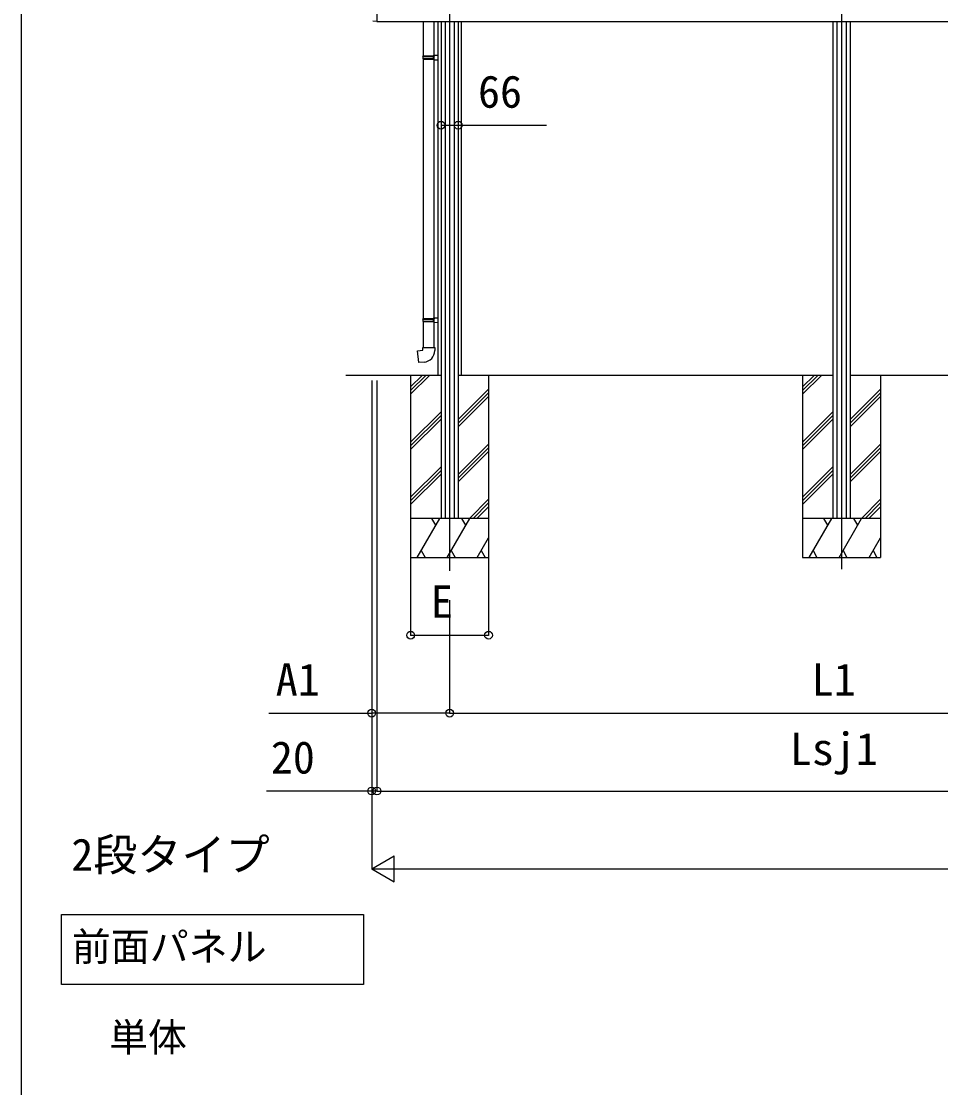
# Model space of a CAD drawing. Units: millimetres, scale not verified. Extents: x -8750 to 8750, y -13001 to 12944.
# Drawn here: x -8750 to -5208, y -383 to 3723 of the extents above; entities that cross this region are included whole.
import ezdxf
from ezdxf.enums import TextEntityAlignment as Align

# ---------------------------------------------------------------- set-up
doc = ezdxf.new("R2010")
doc.units = ezdxf.units.MM
doc.header["$LTSCALE"] = 70
for name, color, linetype in [('0-2_USER1', 3, 'Continuous'), ('0-3_YKK_12', 2, 'Continuous'), ('0-4_YKK_13', 4, 'Continuous'), ('0-5_YKK_A1', 4, 'Continuous'), ('0-6_YKK_D', 6, 'Continuous'), ('0-7_YKK_ZWAK', 7, 'Continuous')]:
    doc.layers.add(name, color=color, linetype=linetype)
doc.styles.add('ＭＳ ゴシック', font='')
doc.styles.get('ＭＳ ゴシック').set_extended_font_data('MS Gothic')

msp = doc.modelspace()

# ---------------------------------------------------------------- linework, layer by layer
at = {"layer": '0-2_USER1'}
msp.add_lwpolyline([(-8595.34, 283.71), (-7431.6, 283.71), (-7431.6, 14.42), (-8595.34, 14.42)], close=True, dxfattribs=at)
at = {"layer": '0-3_YKK_12'}
for p, q in [((-7100, 4952.47), (-7100, 1708.9)), ((-7100, 4627.61), (-7100, 1606.53)), ((-5590, 4627.61), (-5590, 1613.5))]:
    msp.add_line(p, q, dxfattribs=at)
at = {"layer": '0-4_YKK_13'}
for p, q in [((-7380, 3722.4), (-7395.29, 3723.2)), ((-7201.2, 3722.9), (-7201.2, 3589.7)), ((-7159.2, 3592.26), (-7159.2, 3722.9)), ((-7203.2, 3587.7), (-7202.2, 3589.7)), ((-7203.2, 3587.7), (-7159.2, 3587.7)), ((-7203.2, 3587.7), (-7203.2, 3579.7)), ((-7203.2, 3579.7), (-7159.2, 3579.7)), ((-7203.2, 3579.7), (-7202.2, 3577.7)), ((-7202.2, 3589.7), (-7159.2, 3589.7)), ((-7202.2, 3577.7), (-7159.2, 3577.7)), ((-7201.2, 3577.7), (-7201.2, 2578.47)), ((-7163.68, 3587.7), (-7164.11, 3589.7)), ((-7161.2, 3592.2), (-7145.2, 3592.67)), ((-7161.2, 3590.2), (-7161.2, 3592.2)), ((-7161.2, 3590.2), (-7159.2, 3590.2)), ((-7161.2, 3575.2), (-7161.2, 3577.2)), ((-7161.2, 3575.2), (-7145.2, 3574.73)), ((-7159.2, 3589.7), (-7159.2, 3589.15)), ((-7159.2, 2581.03), (-7159.2, 3575.14)), ((-7145.2, 3592.67), (-7145.2, 3574.73)), ((-7203.2, 2576.47), (-7202.2, 2578.47)), ((-7203.2, 2576.47), (-7159.2, 2576.47)), ((-7203.2, 2576.47), (-7203.2, 2568.47)), ((-7203.2, 2568.47), (-7159.2, 2568.47)), ((-7203.2, 2568.47), (-7202.2, 2566.47)), ((-7202.2, 2578.47), (-7159.2, 2578.47)), ((-7202.2, 2566.47), (-7159.2, 2566.47)), ((-7201.2, 2566.47), (-7201.2, 2466.47)), ((-7163.68, 2576.47), (-7164.11, 2578.47)), ((-7161.2, 2580.97), (-7145.2, 2581.44)), ((-7161.2, 2578.97), (-7161.2, 2580.97)), ((-7161.2, 2578.97), (-7159.2, 2578.97)), ((-7161.2, 2563.97), (-7161.2, 2565.97)), ((-7161.2, 2563.97), (-7145.2, 2563.5)), ((-7159.2, 2578.47), (-7159.2, 2577.92)), ((-7159.2, 2466.47), (-7159.2, 2563.91)), ((-7145.2, 2581.44), (-7145.2, 2563.5)), ((-7203.2, 2466.47), (-7157.2, 2466.47)), ((-7203.2, 2456.47), (-7203.2, 2466.47)), ((-7157.2, 2466.47), (-7157.2, 2455.55))]:
    msp.add_line(p, q, dxfattribs=at)
for points in [[(-7163.68, 3587.7), (-7163.68, 3579.7), (-7164.11, 3577.7)], [(-7161.2, 3577.2), (-7159.2, 3577.2), (-7159.2, 3590.2)], [(-7163.68, 2576.47), (-7163.68, 2568.47), (-7164.11, 2566.47)], [(-7161.2, 2565.97), (-7159.2, 2565.97), (-7159.2, 2578.97)], [(-7198.28, 2410.72), (-7219.11, 2408.9), (-7223.12, 2454.72), (-7203.2, 2456.47)]]:
    msp.add_lwpolyline(points, dxfattribs=at)
msp.add_arc((-7202.2, 2455.55), 45, 275, 0, dxfattribs=at)
at = {"layer": '0-5_YKK_A1'}
for p, q in [((-7380, 4559.4), (-7380, 3722.4)), ((-7380, 3722.9), (-3800, 3722.9)), ((-7145.2, 3722.9), (-7145.2, 2358.9)), ((-7133, 3722.9), (-7133, 1808.9)), ((-7117.5, 3722.9), (-7117.5, 1808.9)), ((-7082.5, 3722.9), (-7082.5, 1808.9)), ((-7067, 3722.9), (-7067, 1808.9)), ((-7054.8, 3722.9), (-7054.8, 2358.9)), ((-5623, 3722.9), (-5623, 1808.9)), ((-5607.5, 3722.9), (-5607.5, 1808.9)), ((-5572.5, 3722.9), (-5572.5, 1808.9)), ((-5557, 3722.9), (-5557, 1808.9)), ((-7133, 2358.9), (-7500, 2358.9)), ((-7250, 2358.9), (-7250, 1658.9)), ((-7250, 2314.92), (-7206.02, 2358.9)), ((-7250, 2300.78), (-7191.88, 2358.9)), ((-7250, 2286.64), (-7177.74, 2358.9)), ((-5623, 2358.9), (-7067, 2358.9)), ((-6950, 2358.9), (-6950, 1658.9)), ((-5740, 2358.9), (-5740, 1658.9)), ((-5740, 2314.92), (-5696.02, 2358.9)), ((-5740, 2300.78), (-5681.88, 2358.9)), ((-5740, 2286.64), (-5667.74, 2358.9)), ((-4113, 2358.9), (-5557, 2358.9)), ((-5440, 2358.9), (-5440, 1658.9)), ((-7067, 2189.55), (-6950, 2306.55)), ((-5557, 2189.55), (-5440, 2306.55)), ((-7067, 2175.41), (-6950, 2292.41)), ((-7067, 2161.27), (-6950, 2278.27)), ((-5557, 2175.41), (-5440, 2292.41)), ((-5557, 2161.27), (-5440, 2278.27)), ((-7250, 2102.79), (-7133, 2219.79)), ((-5740, 2102.79), (-5623, 2219.79)), ((-7250, 2088.65), (-7133, 2205.65)), ((-7250, 2074.51), (-7133, 2191.5)), ((-5740, 2088.65), (-5623, 2205.65)), ((-5740, 2074.51), (-5623, 2191.5)), ((-7067, 1977.42), (-6950, 2094.42)), ((-5557, 1977.42), (-5440, 2094.42)), ((-7067, 1963.28), (-6950, 2080.28)), ((-7067, 1949.14), (-6950, 2066.14)), ((-5557, 1963.28), (-5440, 2080.28)), ((-5557, 1949.14), (-5440, 2066.14)), ((-7250, 1890.66), (-7133, 2007.66)), ((-7250, 1876.52), (-7133, 1993.52)), ((-7250, 1862.37), (-7133, 1979.37)), ((-5740, 1890.66), (-5623, 2007.66)), ((-5740, 1876.52), (-5623, 1993.52)), ((-5740, 1862.37), (-5623, 1979.37)), ((-7023.39, 1808.9), (-6950, 1882.29)), ((-7009.25, 1808.9), (-6950, 1868.15)), ((-6995.11, 1808.9), (-6950, 1854.01)), ((-5513.39, 1808.9), (-5440, 1882.29)), ((-5499.25, 1808.9), (-5440, 1868.15)), ((-5485.11, 1808.9), (-5440, 1854.01)), ((-6950, 1808.9), (-7250, 1808.9)), ((-7224.51, 1658.9), (-7137.91, 1808.9)), ((-7152.91, 1782.92), (-7167.91, 1808.9)), ((-7109.04, 1658.9), (-7022.44, 1808.9)), ((-7037.44, 1782.92), (-7052.44, 1808.9)), ((-5440, 1808.9), (-5740, 1808.9)), ((-5714.51, 1658.9), (-5627.91, 1808.9)), ((-5642.91, 1782.92), (-5657.91, 1808.9)), ((-5599.04, 1658.9), (-5512.44, 1808.9)), ((-5527.44, 1782.92), (-5542.44, 1808.9)), ((-6993.57, 1658.9), (-6950, 1734.37)), ((-5483.57, 1658.9), (-5440, 1734.37)), ((-7209.51, 1684.88), (-7194.51, 1658.9)), ((-7094.04, 1684.88), (-7079.04, 1658.9)), ((-6978.57, 1684.88), (-6963.58, 1658.9)), ((-5699.51, 1684.88), (-5684.51, 1658.9)), ((-5584.04, 1684.88), (-5569.04, 1658.9)), ((-5468.57, 1684.88), (-5453.58, 1658.9)), ((-7250, 1658.9), (-6950, 1658.9)), ((-5740, 1658.9), (-5440, 1658.9))]:
    msp.add_line(p, q, dxfattribs=at)
at = {"layer": '0-6_YKK_D'}
for p, q in [((-7400, 2339.72), (-7400, 1057.9)), ((-7380, 2340.53), (-7380, 757.9)), ((-7380, 2340.53), (-7380, 757.9)), ((-7250, 1657.9), (-7250, 1357.9)), ((-6950, 1657.9), (-6950, 1357.9)), ((-7400, 1551.67), (-7400, 457.9)), ((-7400, 1498.52), (-7400, 757.9)), ((-7100, 1493.32), (-7100, 1057.9)), ((-7100, 1493.32), (-7100, 1057.9)), ((-7250, 1358.9), (-6950, 1358.9)), ((-7796.97, 1058.9), (-7400, 1058.9)), ((-7100, 1058.9), (-7400, 1058.9)), ((-7100, 1058.9), (-4080, 1058.9)), ((-7400, 758.9), (-7806.02, 758.9)), ((-7380, 758.9), (-7400, 758.9)), ((-7380, 758.9), (-3800, 758.9)), ((-7380, 758.9), (-7320, 758.9)), ((-7400, 458.9), (-7313.4, 508.9)), ((-7313.4, 408.9), (-7313.4, 508.9)), ((-7400, 458.9), (-7313.4, 408.9)), ((-7400, 458.9), (-7226.79, 458.9)), ((-7300, 458.9), (-300, 458.9))]:
    msp.add_line(p, q, dxfattribs=at)
msp.add_lwpolyline([(-7133, 3322.9), (-7067, 3322.9), (-6726.77, 3322.9)], dxfattribs=at)
for centre in [(-7133, 3322.9), (-7067, 3322.9), (-7250, 1358.9), (-6950, 1358.9), (-7400, 1058.9), (-7100, 1058.9), (-7100, 1058.9), (-7400, 758.9), (-7380, 758.9), (-7380, 758.9)]:
    msp.add_circle(centre, 15, dxfattribs=at)
at = {"layer": '0-7_YKK_ZWAK'}
msp.add_line((-8750, 12498.9), (-8750, -13001.1), dxfattribs=at)

# ---------------------------------------------------------------- texts
at = {"layer": '0-2_USER1', "style": 'ＭＳ ゴシック'}
for s, height, p in [('2段タイプ', 124.6, (-8557.56, 414.33)), ('前面パネル', 110, (-8555.23, 71.63)), ('単体', 110, (-8411.93, -277.37))]:
    msp.add_text(s, height=height, dxfattribs=at).set_placement(p, align=Align.BOTTOM_LEFT)
at = {"layer": '0-6_YKK_D', "style": 'ＭＳ ゴシック'}
for s, p in [('66', (-6990.52, 3352.9)), ('E', (-7171.96, 1388.9)), ('A1', (-7769.87, 1088.9)), ('L1', (-5704.94, 1088.9)), ('Lsj1', (-5788.98, 821.74)), ('20', (-7788.58, 788.9))]:
    msp.add_text(s, height=124.6, dxfattribs=at).set_placement(p, align=Align.BOTTOM_LEFT)

doc.saveas('drawing.dxf')
